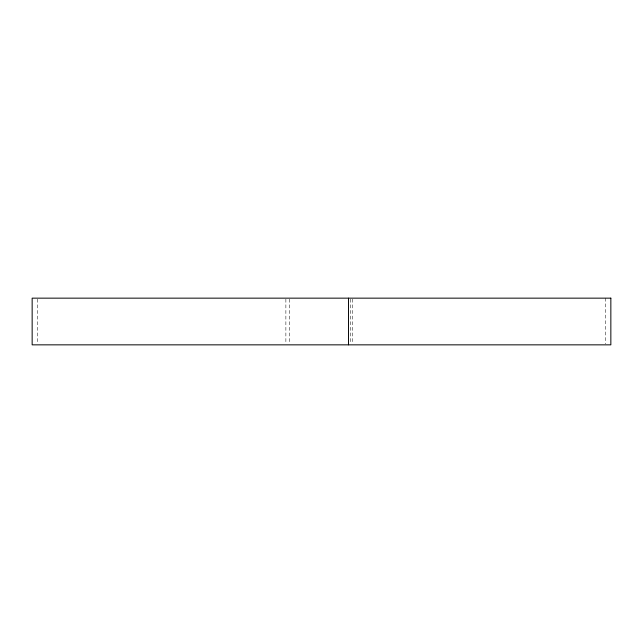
<?xml version="1.0" encoding="UTF-8"?>
<svg xmlns="http://www.w3.org/2000/svg" width="643" height="643" viewBox="0 0 643 643"><rect width="100%" height="100%" fill="white"/><g stroke="black" fill="none" stroke-linecap="round" stroke-linejoin="round"><path stroke-width="0.48" stroke-dasharray="3.21 2.41" d="M605.658 298.151L605.658 343.86M352.276 299.14L352.276 343.86M350.355 299.14L350.355 343.86M289.671 299.14L289.671 343.86M285.878 299.14L285.878 343.86M37.342 299.14L37.342 343.86"/><path stroke-width="0.96" d="M348.498 298.151L348.498 344.849M610.85 298.151L32.15 298.151L32.15 344.849L610.85 344.849L610.85 298.151"/></g></svg>
